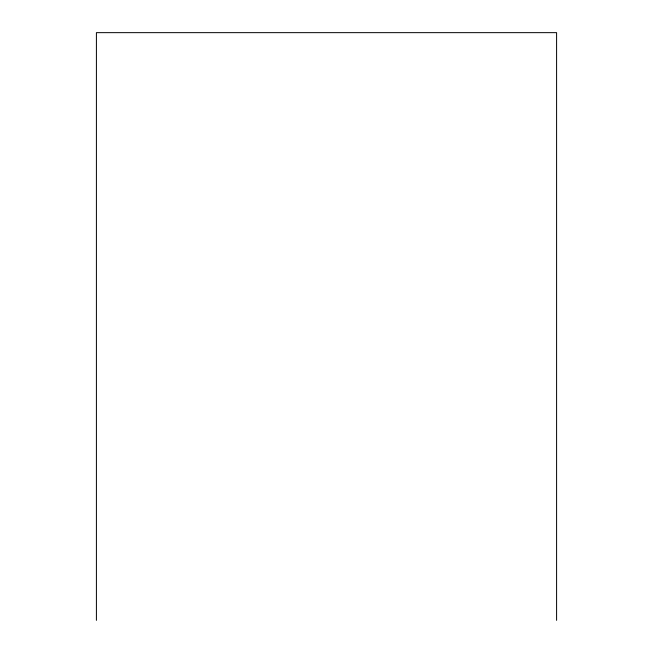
<?xml version="1.0" encoding="UTF-8"?>
<svg xmlns="http://www.w3.org/2000/svg" width="653" height="653" viewBox="0 0 653 653"><rect width="100%" height="100%" fill="white"/><g stroke="black" fill="none" stroke-linecap="round" stroke-linejoin="round"><path stroke-width="0.98" d="M556.593 620.35L556.593 32.65L96.407 32.65L96.407 620.35"/></g></svg>
